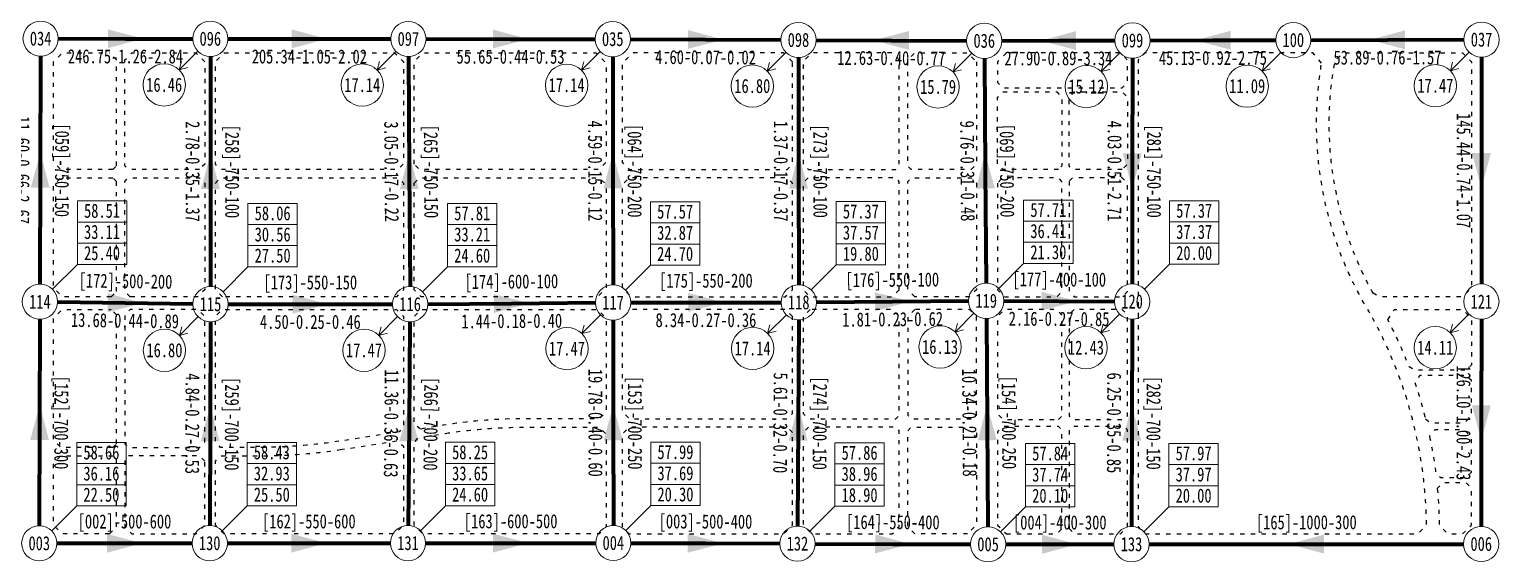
# Model space of a CAD drawing. Header units: millimetres. Extents: x 19715 to 35549, y 3563 to 14826.
# Drawn here: x 24403 to 28550, y 9686 to 11174 of the extents above; entities that cross this region are included whole.
import ezdxf
from ezdxf.enums import TextEntityAlignment as Align

# ---------------------------------------------------------------- set-up
doc = ezdxf.new("R2010")
doc.units = ezdxf.units.MM
doc.linetypes.add('ACAD_ISO03W100', pattern=[30, 12, -18])
doc.layers.get('0').update_dxf_attribs({"color": 9, "linetype": 'ACAD_ISO03W100'})
for name, color, linetype, lineweight in [('上管段标注', 93, 'Continuous', 13), ('下管段标注', 93, 'Continuous', 13), ('管段', 4, 'Continuous', 70), ('节点', 30, 'Continuous', 13), ('节点压力', 6, 'Continuous', 13), ('节点流量', 40, 'Continuous', 13)]:
    doc.layers.add(name, color=color, linetype=linetype, lineweight=lineweight)
doc.styles.add('管段仿宋', font='simfang.ttf', dxfattribs={"width": 0.75})
doc.styles.add('节点仿宋', font='simfang.ttf', dxfattribs={"width": 0.75})

msp = doc.modelspace()

# ---------------------------------------------------------------- linework, layer by layer
for p, q in [((24650.4, 11087.2), (24630.4, 11107.2)), ((24650.4, 10786.7), (24650.4, 11087.2)), ((24640.4, 10776.7), (24650.4, 10786.7)), ((24650.4, 10742.7), (24640.4, 10752.7)), ((24650.4, 10430.2), (24650.4, 10742.7)), ((24635.4, 10415.2), (24650.4, 10430.2)), ((24650.4, 10364.2), (24635.4, 10379.2)), ((24650.4, 9997.8), (24650.4, 10364.2)), ((24640.4, 9987.8), (24650.4, 9997.8)), ((24650.4, 9953.8), (24640.4, 9963.8)), ((24650.4, 9762.2), (24650.4, 9953.8)), ((24630.4, 9742.2), (24650.4, 9762.2))]:
    msp.add_line(p, q)
at = {"flags": 128}
for points in [[(24640.4, 10776.7), (24492.4, 10776.7), (24472.4, 10796.7), (24472.4, 11082.2), (24497.4, 11107.2), (24630.4, 11107.2)], [(28067.9, 11078), (28043.3, 11107.2), (27567.4, 11107.2), (27547.4, 11087.2), (27547.4, 10364.2)], [(24635.4, 10415.2), (24497.4, 10415.2), (24472.4, 10440.2), (24472.4, 10732.7), (24492.4, 10752.7), (24640.4, 10752.7)], [(24640.4, 9987.8), (24492.4, 9987.8), (24472.4, 10007.8), (24472.4, 10354.2), (24497.4, 10379.2), (24635.4, 10379.2)], [(27321.6, 10067.2), (27331.6, 10077.2), (27331.6, 10364.2), (27316.6, 10379.2), (27168.9, 10379.3), (27148.9, 10359.3), (27148.9, 10082.2), (27163.9, 10067.2), (27321.6, 10067.2)], [(24630.4, 9742.2), (24497.4, 9742.2), (24472.4, 9767.2), (24472.4, 9943.8), (24492.4, 9963.8), (24640.4, 9963.8)]]:
    msp.add_lwpolyline(points, dxfattribs=at)
for points in [[(24885.9, 10776.7), (24684.4, 10776.7), (24674.4, 10786.7), (24674.4, 11087.2), (24694.4, 11107.2), (24875.9, 11107.2), (24900.9, 11082.2), (24900.9, 10791.7)], [(24955.9, 11107.2), (25439.4, 11107.2), (25464.4, 11082.2), (25464.4, 10791.7), (25449.4, 10776.7), (24945.9, 10776.7), (24930.9, 10791.7), (24930.9, 11082.2)], [(25494.4, 10791.7), (25494.4, 11082.2), (25519.4, 11107.2), (26009.4, 11107.2), (26039.4, 11077.2), (26039.4, 10796.7), (26019.4, 10776.7), (25509.4, 10776.7)], [(26567.4, 11082.2), (26542.4, 11107.2), (26114.4, 11107.2), (26084.4, 11077.2), (26084.4, 10796.7), (26104.4, 10776.7), (26552.4, 10776.7), (26567.4, 10791.7)], [(26870.4, 11087.2), (26850.4, 11107.2), (26622.4, 11107.2), (26597.4, 11082.2), (26597.4, 10791.7), (26612.4, 10776.7), (26860.4, 10776.7), (26870.4, 10786.7)], [(27088.9, 11082.2), (27088.9, 10791.7), (27073.9, 10776.7), (26904.4, 10776.7), (26894.4, 10786.7), (26894.4, 11087.2), (26914.4, 11107.2), (27063.9, 11107.2)], [(27173.9, 11107.2), (27148.9, 11082.2), (27148.9, 11023.2), (27163.9, 11008.2), (27502.4, 11008.2), (27517.4, 11023.2), (27517.4, 11087.2), (27497.4, 11107.2)], [(27321.6, 10776.7), (27163.9, 10776.7), (27148.9, 10791.7), (27148.9, 10981.2), (27163.9, 10996.2), (27316.6, 10996.2), (27331.6, 10981.2), (27331.6, 10786.7)], [(27502.4, 10776.7), (27361.6, 10776.7), (27351.6, 10786.7), (27351.6, 10981.2), (27366.6, 10996.2), (27502.4, 10996.2), (27517.4, 10981.2), (27517.4, 10791.7)], [(24689.4, 10415.2), (24674.4, 10430.2), (24674.4, 10742.7), (24684.4, 10752.7), (24885.9, 10752.7), (24900.9, 10737.7), (24900.9, 10435.2), (24880.9, 10415.2)], [(24950.9, 10415.2), (24930.9, 10435.2), (24930.9, 10737.7), (24945.9, 10752.7), (25449.4, 10752.7), (25464.4, 10737.7), (25464.4, 10435.2), (25444.4, 10415.2)], [(25494.4, 10737.7), (25509.4, 10752.7), (26019.4, 10752.7), (26039.4, 10732.7), (26039.4, 10440.2), (26014.4, 10415.2), (25514.4, 10415.2), (25494.4, 10435.2)], [(26567.4, 10435.2), (26567.4, 10737.7), (26552.4, 10752.7), (26104.4, 10752.7), (26084.4, 10732.7), (26084.4, 10440.2), (26109.4, 10415.2), (26547.4, 10415.2)], [(26870.4, 10435.2), (26870.4, 10742.7), (26860.4, 10752.7), (26612.4, 10752.7), (26597.4, 10737.7), (26597.4, 10435.2), (26617.4, 10415.2), (26850.4, 10415.2)], [(26914.4, 10415.2), (26894.4, 10435.2), (26894.4, 10742.7), (26904.4, 10752.7), (27073.9, 10752.7), (27088.9, 10737.7), (27088.9, 10435.2), (27068.9, 10415.2)], [(27148.9, 10737.7), (27148.9, 10435.3), (27168.9, 10415.3), (27316.6, 10415.2), (27331.6, 10430.2), (27331.6, 10742.7), (27321.6, 10752.7), (27163.9, 10752.7)], [(27351.6, 10742.7), (27351.6, 10430.2), (27366.6, 10415.2), (27502.4, 10415.2), (27517.4, 10430.2), (27517.4, 10737.7), (27502.4, 10752.7), (27361.6, 10752.7)], [(24900.9, 10002.8), (24900.9, 10359.2), (24880.9, 10379.2), (24689.4, 10379.2), (24674.4, 10364.2), (24674.4, 9997.8), (24684.4, 9987.8), (24885.9, 9987.8)], [(26567.4, 10359.2), (26547.4, 10379.2), (26109.4, 10379.2), (26084.4, 10354.2), (26084.4, 10089.2), (26104.4, 10069.2), (26552.4, 10069.2), (26567.4, 10084.2)], [(26617.4, 10379.2), (26597.4, 10359.2), (26597.4, 10084.2), (26612.4, 10069.2), (26860.4, 10069.2), (26870.4, 10079.2), (26870.4, 10359.2), (26850.4, 10379.2)], [(26914.4, 10379.2), (26894.4, 10359.2), (26894.4, 10079.2), (26904.4, 10069.2), (27078.9, 10069.2), (27088.9, 10079.2), (27088.9, 10359.2), (27068.9, 10379.2)], [(27366.6, 10379.2), (27351.6, 10364.2), (27351.6, 10077.2), (27361.6, 10067.2), (27507.4, 10067.2), (27517.4, 10077.2), (27517.4, 10364.2), (27502.4, 10379.2)], [(26567.4, 10030.2), (26552.4, 10045.2), (26104.4, 10045.2), (26084.4, 10025.2), (26084.4, 9762.3), (26104.4, 9742.3), (26542.4, 9742.3), (26567.4, 9767.3)], [(26612.4, 10045.2), (26597.4, 10030.2), (26597.4, 9767.3), (26622.4, 9742.3), (26850.4, 9742.3), (26870.4, 9762.3), (26870.4, 10035.2), (26860.4, 10045.2)], [(27063.9, 9742.3), (26914.4, 9742.3), (26894.4, 9762.3), (26894.4, 10035.2), (26904.4, 10045.2), (27078.9, 10045.2), (27088.9, 10035.2), (27088.9, 9767.3)], [(27173.9, 9742.3), (27316.6, 9742.3), (27331.6, 9757.3), (27331.6, 10037.2), (27321.6, 10047.2), (27163.9, 10047.2), (27148.9, 10032.2), (27148.9, 9767.3)], [(27351.6, 9757.3), (27366.6, 9742.3), (27497.4, 9742.3), (27517.4, 9762.3), (27517.4, 10037.2), (27507.4, 10047.2), (27361.6, 10047.2), (27351.6, 10037.2)], [(24900.9, 9948.8), (24885.9, 9963.8), (24684.4, 9963.8), (24674.4, 9953.8), (24674.4, 9762.2), (24694.4, 9742.2), (24875.9, 9742.2), (24900.9, 9767.2)]]:
    msp.add_lwpolyline(points, close=True, dxfattribs=at)
for points in [[(28204.6, 10368.9, -0.180824), (28067.9, 11078)], [(28213.8, 10425.5, -0.077562), (28108.6, 10712.7, -0.095117), (28106, 11086.7), (28130.6, 11107.2), (28467.4, 11107.2), (28492.4, 11082.2), (28492.4, 10440.2), (28467.4, 10415.2), (28231.3, 10415.2), (28213.8, 10425.5)], [(25281.3, 10005.2, -0.038344), (25054, 9987.8), (24945.9, 9987.8), (24930.9, 10002.8), (24930.9, 10359.2), (24950.9, 10379.2), (25444.4, 10379.2), (25464.4, 10359.2), (25464.4, 10046.4), (25451.7, 10031.6), (25281.3, 10005.2)], [(25512.4, 10039.3), (25494.4, 10054.1), (25494.4, 10359.2), (25514.4, 10379.2), (26014.4, 10379.2), (26039.4, 10354.2), (26039.4, 10089.2), (26019.4, 10069.2), (25811.2, 10069.2, 0.049765), (25512.4, 10039.3)], [(27547.4, 10364.2), (27547.4, 9762.3), (27567.4, 9742.3), (28340.1, 9742.3), (28365.1, 9767.6, 0.125738), (28204.6, 10368.9)], [(28255.8, 10349.9), (28273.5, 10379.2), (28467.4, 10379.2), (28492.4, 10354.2), (28492.4, 10222.2), (28477.4, 10207.2), (28329.6, 10207.2), (28315.6, 10216.8, 0.028238), (28255.8, 10349.9)], [(28362.4, 10068.6), (28376.9, 10057.2), (28472.4, 10057.2), (28492.4, 10077.2), (28492.4, 10177.2), (28477.4, 10192.2), (28345.9, 10192.2), (28331.7, 10172.3, -0.020927), (28362.4, 10068.6)], [(25583.9, 10027.7, -0.038344), (25811.2, 10045.2), (26019.4, 10045.2), (26039.4, 10025.2), (26039.4, 9762.3), (26019.4, 9742.3), (25519.4, 9742.2), (25494.4, 9767.2), (25494.4, 10001), (25507.2, 10015.8), (25583.9, 10027.7)], [(28373.7, 10019.2, -0.020348), (28391.1, 9915.4), (28405.9, 9902.3), (28477.4, 9902.3), (28492.4, 9917.3), (28492.4, 10017.2), (28472.4, 10037.2), (28388.4, 10037.2), (28373.7, 10019.2)], [(25284.9, 9981.5), (25447.2, 10006.6), (25464.4, 9991.7), (25464.4, 9767.2), (25439.4, 9742.2), (24955.9, 9742.2), (24930.9, 9767.2), (24930.9, 9948.8), (24945.9, 9963.8), (25054, 9963.8, 0.038344), (25284.9, 9981.5)], [(28395.9, 9870.9, -0.020113), (28401.1, 9767), (28426.1, 9742.3), (28467.4, 9742.3), (28492.4, 9767.3), (28492.4, 9872.3), (28477.4, 9887.3), (28410.8, 9887.3), (28395.9, 9870.9)]]:
    msp.add_lwpolyline(points, format="xyb", dxfattribs=at)
at = {"layer": '管段'}
for points in [[(24485.5, 11147.6), (24676.1, 11147.4), (24866.7, 11147.2)], [(24966.7, 11147.2), (25197.5, 11147), (25428.3, 11146.8)], [(25528.3, 11146.7), (25768, 11146.5), (26007.8, 11146.3)], [(26107.8, 11146), (26321.1, 11145), (26534.4, 11144.1)], [(26634.4, 11143.6), (26847.8, 11142.6), (27061.2, 11141.7)], [(27161.2, 11141.6), (27321.3, 11141.9), (27481.5, 11142.3)], [(27581.5, 11142.6), (27759.5, 11143), (27937.6, 11143.4)], [(28037.6, 11143.6), (28254.4, 11144.2), (28471.3, 11144.7)], [(24435.4, 11097.6), (24434.5, 10774.4), (24433.7, 10451.2)], [(24916.8, 11097.2), (24917, 10770.7), (24917.3, 10444.1)], [(25478.6, 11096.7), (25480.8, 10770.4), (25482.9, 10444.1)], [(26057.8, 11096.2), (26058.2, 10772.6), (26058.6, 10448.9)], [(26584.4, 11093.8), (26584.8, 10771.6), (26585.3, 10449.3)], [(27111.5, 11091.4), (27114, 10772.5), (27116.4, 10453.6)], [(27531.4, 11092.4), (27531, 10772), (27530.5, 10451.5)], [(28521.2, 11094.8), (28521, 10773.1), (28520.9, 10451.5)], [(24483.5, 10400.4), (24675.5, 10397.7), (24867.4, 10394.9)], [(24967.4, 10394.1), (25200.3, 10394.1), (25433.2, 10394.1)], [(25533.2, 10394.5), (25770.9, 10396.5), (26008.7, 10398.5)], [(26108.7, 10398.9), (26322, 10399.1), (26535.3, 10399.3)], [(26635.3, 10399.7), (26851.1, 10401.5), (27066.8, 10403.2)], [(27166.8, 10403.4), (27323.6, 10402.6), (27480.4, 10401.7)], [(24433.4, 10351.2), (24432.6, 10058.4), (24431.8, 9765.6)], [(24917.2, 10344.1), (24916.2, 10055), (24915.2, 9765.9)], [(25482.8, 10344.1), (25480.2, 10055.1), (25477.7, 9766.2)], [(26058.7, 10348.9), (26059.1, 10057.7), (26059.5, 9766.5)], [(26585, 10349.3), (26583.5, 10057), (26581.9, 9764.7)], [(27117.2, 10353.6), (27119.5, 10058.2), (27121.7, 9762.8)], [(27530.3, 10351.5), (27529.6, 10057.3), (27528.8, 9763)], [(28520.8, 10351.5), (28520.6, 10057.6), (28520.4, 9763.7)], [(24481.7, 9715.6), (24673.4, 9715.7), (24865, 9715.8)], [(24965, 9715.9), (25196.1, 9716), (25427.3, 9716.1)], [(25527.3, 9716.2), (25768.4, 9716.3), (26009.5, 9716.5)], [(26109.5, 9716.3), (26320.6, 9715.6), (26531.6, 9714.8)], [(26631.6, 9714.5), (26851.9, 9713.7), (27072.1, 9713)], [(27172.1, 9712.8), (27325.4, 9712.9), (27478.7, 9713)], [(27578.7, 9713.1), (28024.6, 9713.4), (28470.4, 9713.6)]]:
    msp.add_lwpolyline(points, dxfattribs=at)
for points in [[(24726.1, 11147.4), (24626.1, 11120.7), (24626.2, 11174.3)], [(25247.5, 11146.9), (25147.5, 11120.2), (25147.5, 11173.8)], [(25818, 11146.4), (25718, 11119.7), (25718.1, 11173.3)], [(26371.1, 11144.8), (26270.9, 11118.5), (26271.2, 11172)], [(26797.8, 11142.9), (26897.9, 11169.2), (26897.6, 11115.6)], [(27271.3, 11141.8), (27371.2, 11168.9), (27371.4, 11115.3)], [(27709.5, 11142.9), (27809.5, 11169.9), (27809.6, 11116.3)], [(28204.4, 11144), (28304.4, 11171.1), (28304.5, 11117.5)], [(24434.7, 10824.4), (24461.2, 10724.3), (24407.6, 10724.5)], [(24917, 10820.7), (24943.9, 10720.7), (24890.3, 10720.6)], [(25480.4, 10820.4), (25507.9, 10720.6), (25454.3, 10720.3)], [(26058.2, 10822.6), (26085.1, 10722.6), (26031.5, 10722.5)], [(26584.8, 10821.6), (26611.7, 10721.6), (26558.1, 10721.5)], [(27113.6, 10822.5), (27141.2, 10722.7), (27087.6, 10722.3)], [(27530.9, 10722), (27504.2, 10822), (27557.8, 10821.9)], [(28521, 10723.1), (28494.3, 10823.2), (28547.9, 10823.1)], [(24725.5, 10396.9), (24625.1, 10371.6), (24625.9, 10425.2)], [(25250.3, 10394.1), (25150.3, 10367.3), (25150.3, 10420.9)], [(25820.9, 10396.9), (25721.2, 10369.3), (25720.7, 10422.9)], [(26372, 10399.1), (26272, 10372.3), (26272, 10425.9)], [(26901.1, 10401.9), (26801.3, 10374.3), (26800.9, 10427.9)], [(27373.6, 10402.3), (27273.5, 10376), (27273.8, 10429.6)], [(24432.8, 10108.4), (24459.3, 10008.3), (24405.7, 10008.5)], [(24916.4, 10105), (24942.8, 10004.9), (24889.2, 10005.1)], [(25480.7, 10105.1), (25506.6, 10004.9), (25453, 10005.4)], [(26059, 10107.7), (26086, 10007.7), (26032.4, 10007.6)], [(26583.7, 10107), (26610, 10006.8), (26556.4, 10007.1)], [(27119.1, 10108.2), (27146.6, 10008.4), (27093.1, 10008)], [(27529.7, 10107.3), (27556.2, 10007.2), (27502.7, 10007.3)], [(28520.6, 10007.6), (28493.9, 10107.6), (28547.4, 10107.6)], [(24723.4, 9715.7), (24623.4, 9688.9), (24623.4, 9742.5)], [(25246.1, 9716), (25146.2, 9689.2), (25146.1, 9742.8)], [(25818.4, 9716.4), (25718.4, 9689.5), (25718.4, 9743.1)], [(26370.6, 9715.4), (26270.5, 9689), (26270.7, 9742.5)], [(26901.9, 9713.5), (26801.8, 9687.1), (26802, 9740.7)], [(27375.4, 9712.9), (27275.4, 9686.1), (27275.4, 9739.7)], [(27974.6, 9713.3), (28074.5, 9740.2), (28074.6, 9686.6)]]:
    msp.add_solid(points, dxfattribs=at)
at = {"layer": '节点'}
for centre in [(24435.5, 11147.6), (24916.7, 11147.2), (25478.3, 11146.7), (26057.8, 11146.2), (26584.4, 11143.8), (27111.2, 11141.4), (27531.5, 11142.4), (27987.6, 11143.5), (28521.3, 11144.8), (24433.5, 10401.2), (27116.8, 10403.6), (27530.4, 10401.5), (28520.8, 10401.5), (24917.4, 10394.1), (25483.2, 10394.1), (26058.7, 10398.9), (26585.3, 10399.3), (24431.7, 9715.6), (24915, 9715.9), (25477.3, 9716.2), (26059.5, 9716.5), (26581.6, 9714.7), (27122.1, 9712.8), (27528.7, 9713), (28520.4, 9713.7)]:
    msp.add_circle(centre, 50, dxfattribs=at)
at = {"layer": '节点压力'}
for p, q in [((24539.6, 10687.2), (24679.6, 10687.2)), ((24539.6, 10507.2), (24539.6, 10687.2)), ((24679.6, 10507.2), (24679.6, 10687.2)), ((25023.4, 10680.2), (25163.4, 10680.2)), ((25023.4, 10500.2), (25023.4, 10680.2)), ((25163.4, 10500.2), (25163.4, 10680.2)), ((25589.3, 10680.2), (25729.3, 10680.2)), ((25589.3, 10500.2), (25589.3, 10680.2)), ((25729.3, 10500.2), (25729.3, 10680.2)), ((26164.7, 10684.9), (26304.7, 10684.9)), ((26164.7, 10504.9), (26164.7, 10684.9)), ((26304.7, 10504.9), (26304.7, 10684.9)), ((26691.4, 10685.4), (26831.4, 10685.4)), ((26691.4, 10505.4), (26691.4, 10685.4)), ((26831.4, 10505.4), (26831.4, 10685.4)), ((27222.9, 10689.7), (27362.9, 10689.7)), ((27222.9, 10509.7), (27222.9, 10689.7)), ((27362.9, 10509.7), (27362.9, 10689.7)), ((27636.5, 10687.5), (27776.5, 10687.5)), ((27636.5, 10507.5), (27636.5, 10687.5)), ((27776.5, 10507.5), (27776.5, 10687.5)), ((24539.6, 10627.2), (24679.6, 10627.2)), ((25023.4, 10620.2), (25163.4, 10620.2)), ((25589.3, 10620.2), (25729.3, 10620.2)), ((26164.7, 10624.9), (26304.7, 10624.9)), ((26691.4, 10625.4), (26831.4, 10625.4)), ((27222.9, 10629.7), (27362.9, 10629.7)), ((27636.5, 10627.5), (27776.5, 10627.5)), ((24539.6, 10567.2), (24679.6, 10567.2)), ((25023.4, 10560.2), (25163.4, 10560.2)), ((25589.3, 10560.2), (25729.3, 10560.2)), ((26164.7, 10564.9), (26304.7, 10564.9)), ((26691.4, 10565.4), (26831.4, 10565.4)), ((27222.9, 10569.7), (27362.9, 10569.7)), ((27636.5, 10567.5), (27776.5, 10567.5)), ((24468.9, 10436.5), (24539.6, 10507.2)), ((24539.6, 10507.2), (24679.6, 10507.2)), ((24952.7, 10429.5), (25023.4, 10500.2)), ((25023.4, 10500.2), (25163.4, 10500.2)), ((25518.6, 10429.5), (25589.3, 10500.2)), ((25589.3, 10500.2), (25729.3, 10500.2)), ((26094, 10434.2), (26164.7, 10504.9)), ((26164.7, 10504.9), (26304.7, 10504.9)), ((26620.7, 10434.7), (26691.4, 10505.4)), ((26691.4, 10505.4), (26831.4, 10505.4)), ((27152.2, 10439), (27222.9, 10509.7)), ((27222.9, 10509.7), (27362.9, 10509.7)), ((27565.8, 10436.8), (27636.5, 10507.5)), ((27636.5, 10507.5), (27776.5, 10507.5)), ((24537.8, 10001.7), (24677.8, 10001.7)), ((24537.8, 9821.7), (24537.8, 10001.7)), ((24677.8, 9821.7), (24677.8, 10001.7)), ((25021.1, 10001.9), (25161.1, 10001.9)), ((25021.1, 9821.9), (25021.1, 10001.9)), ((25161.1, 9821.9), (25161.1, 10001.9)), ((25583.3, 10002.2), (25723.3, 10002.2)), ((25583.3, 9822.2), (25583.3, 10002.2)), ((25723.3, 9822.2), (25723.3, 10002.2)), ((26165.6, 10002.6), (26305.6, 10002.6)), ((26165.6, 9822.6), (26165.6, 10002.6)), ((26305.6, 9822.6), (26305.6, 10002.6)), ((26687.7, 10000.7), (26827.7, 10000.7)), ((26687.7, 9820.7), (26687.7, 10000.7)), ((26827.7, 9820.7), (26827.7, 10000.7)), ((27228.2, 9998.8), (27368.2, 9998.8)), ((27228.2, 9818.8), (27228.2, 9998.8)), ((27368.2, 9818.8), (27368.2, 9998.8)), ((27634.8, 9999.1), (27774.8, 9999.1)), ((27634.8, 9819.1), (27634.8, 9999.1)), ((27774.8, 9819.1), (27774.8, 9999.1)), ((24537.8, 9941.7), (24677.8, 9941.7)), ((25021.1, 9941.9), (25161.1, 9941.9)), ((25583.3, 9942.2), (25723.3, 9942.2)), ((26165.6, 9942.6), (26305.6, 9942.6)), ((26687.7, 9940.7), (26827.7, 9940.7)), ((27228.2, 9938.8), (27368.2, 9938.8)), ((27634.8, 9939.1), (27774.8, 9939.1)), ((24537.8, 9881.7), (24677.8, 9881.7)), ((25021.1, 9881.9), (25161.1, 9881.9)), ((25583.3, 9882.2), (25723.3, 9882.2)), ((26165.6, 9882.6), (26305.6, 9882.6)), ((26687.7, 9880.7), (26827.7, 9880.7)), ((27228.2, 9878.8), (27368.2, 9878.8)), ((27634.8, 9879.1), (27774.8, 9879.1)), ((24467.1, 9750.9), (24537.8, 9821.7)), ((24537.8, 9821.7), (24677.8, 9821.7)), ((24950.4, 9751.2), (25021.1, 9821.9)), ((25021.1, 9821.9), (25161.1, 9821.9)), ((25512.6, 9751.5), (25583.3, 9822.2)), ((25583.3, 9822.2), (25723.3, 9822.2)), ((26094.9, 9751.8), (26165.6, 9822.6)), ((26165.6, 9822.6), (26305.6, 9822.6)), ((26617, 9750), (26687.7, 9820.7)), ((26687.7, 9820.7), (26827.7, 9820.7)), ((27157.5, 9748.1), (27228.2, 9818.8)), ((27228.2, 9818.8), (27368.2, 9818.8)), ((27564.1, 9748.4), (27634.8, 9819.1)), ((27634.8, 9819.1), (27774.8, 9819.1))]:
    msp.add_line(p, q, dxfattribs=at)
at = {"layer": '节点流量'}
for p, q in [((24828.3, 11058.8), (24881.4, 11111.8)), ((24828.3, 11058.8), (24834.8, 11083)), ((25389.9, 11058.3), (25443, 11111.4)), ((25389.9, 11058.3), (25396.4, 11082.5)), ((25969.4, 11057.8), (26022.4, 11110.9)), ((25969.4, 11057.8), (25975.8, 11082)), ((26496, 11055.4), (26549, 11108.5)), ((26496, 11055.4), (26502.4, 11079.6)), ((27022.8, 11053.1), (27075.8, 11106.1)), ((27022.8, 11053.1), (27029.2, 11077.2)), ((27443.1, 11054.1), (27496.1, 11107.1)), ((27443.1, 11054.1), (27449.6, 11078.2)), ((27899.2, 11055.1), (27952.2, 11108.2)), ((27899.2, 11055.1), (27905.7, 11079.3)), ((28432.9, 11056.4), (28485.9, 11109.4)), ((28432.9, 11056.4), (28439.3, 11080.6)), ((24828.3, 11058.8), (24852.5, 11065.3)), ((25389.9, 11058.3), (25414.1, 11064.8)), ((25969.4, 11057.8), (25993.5, 11064.3)), ((26496, 11055.4), (26520.1, 11061.9)), ((27022.8, 11053.1), (27046.9, 11059.5)), ((27443.1, 11054.1), (27467.2, 11060.5)), ((27899.2, 11055.1), (27923.3, 11061.6)), ((28432.9, 11056.4), (28457, 11062.9)), ((27028.4, 10315.2), (27081.5, 10368.3)), ((24829, 10305.7), (24882, 10358.8)), ((24829, 10305.7), (24835.5, 10329.9)), ((25394.8, 10305.7), (25447.8, 10358.8)), ((25394.8, 10305.7), (25401.3, 10329.9)), ((25970.3, 10310.5), (26023.3, 10363.5)), ((25970.3, 10310.5), (25976.8, 10334.6)), ((26496.9, 10310.9), (26550, 10364)), ((26496.9, 10310.9), (26503.4, 10335.1)), ((27028.4, 10315.2), (27034.9, 10339.4)), ((27442, 10313.1), (27495.1, 10366.1)), ((27442, 10313.1), (27448.5, 10337.2)), ((28432.4, 10313.1), (28485.5, 10366.1)), ((28432.4, 10313.1), (28438.9, 10337.2)), ((24829, 10305.7), (24853.1, 10312.2)), ((25394.8, 10305.7), (25419, 10312.2)), ((25970.3, 10310.5), (25994.4, 10317)), ((26496.9, 10310.9), (26521.1, 10317.4)), ((27028.4, 10315.2), (27052.6, 10321.7)), ((27442, 10313.1), (27466.2, 10319.6)), ((28432.4, 10313.1), (28456.6, 10319.6))]:
    msp.add_line(p, q, dxfattribs=at)
for centre in [(24785.9, 11016.4), (25347.5, 11015.9), (25927, 11015.4), (26453.5, 11013), (27856.8, 11012.7), (28390.4, 11014), (26980.3, 11010.6), (27400.7, 11011.6), (25927.9, 10268.1), (26454.5, 10268.5), (26986, 10272.8), (27399.6, 10270.7), (28390, 10270.7), (24786.6, 10263.3), (25352.4, 10263.3)]:
    msp.add_circle(centre, 60, dxfattribs=at)

# ---------------------------------------------------------------- texts
at = {"layer": '上管段标注', "style": '管段仿宋', "width": 0.75}
for s, rotation, p in [('[059]-750-150', 269.8467, (24464.5, 10774.3)), ('[258]-750-100', 270.05, (24947, 10770.7)), ('[265]-750-150', 270.3725, (25510.8, 10770.6)), ('[064]-750-200', 270.07, (26088.2, 10772.6)), ('[273]-750-100', 270.0738, (26614.8, 10771.6)), ('[069]-750-200', 270.4401, (27144, 10772.8)), ('[281]-750-100', 269.9196, (27561, 10771.9)), ('[172]-500-200', 359.1658, (24675.9, 10427.7)), ('[174]-600-100', 0.4727, (25770.7, 10426.5)), ('[175]-550-200', 0.0474, (26322, 10429.1)), ('[176]-550-100', 0.4658, (26850.8, 10431.5)), ('[177]-400-100', 359.701, (27323.8, 10432.6)), ('[152]-700-300', 269.8467, (24462.6, 10058.3)), ('[259]-700-150', 269.802, (24946.2, 10054.9)), ('[266]-700-200', 269.4974, (25510.2, 10054.9)), ('[153]-700-250', 270.07, (26089.1, 10057.7)), ('[274]-700-150', 269.6906, (26613.5, 10056.8)), ('[154]-700-250', 270.4401, (27149.5, 10058.4)), ('[282]-700-150', 269.8566, (27559.6, 10057.2)), ('[002]-500-600', 0.0317, (24673.4, 9745.7)), ('[162]-550-600', 0.0317, (25196.1, 9746)), ('[163]-600-500', 0.0317, (25768.4, 9746.3)), ('[003]-500-400', 359.8, (26320.7, 9745.6)), ('[164]-550-400', 359.8, (26852, 9743.7)), ('[004]-400-300', 0.0369, (27325.4, 9742.9)), ('[165]-1000-300', 0.0369, (28024.5, 9743.4))]:
    msp.add_text(s, height=40, rotation=rotation, dxfattribs=at).set_placement(p, align=Align.BOTTOM_CENTER)
msp.add_text('[173]-550-150', height=40, dxfattribs=at).set_placement((25200.3, 10424.1), align=Align.BOTTOM_CENTER)
at = {"layer": '下管段标注', "style": '管段仿宋', "width": 0.75}
for s, rotation, p in [('246.75-1.26-2.84', 359.9507, (24676.1, 11117.4)), ('205.34-1.05-2.02', 359.9507, (25197.5, 11117)), ('55.65-0.44-0.53', 359.9507, (25768, 11116.5)), ('4.60-0.07-0.02', 359.7399, (26320.9, 11115)), ('12.63-0.40-0.77', 359.7399, (26847.6, 11112.6)), ('27.90-0.89-3.34', 0.1361, (27321.4, 11111.9)), ('45.13-0.92-2.75', 0.1361, (27759.6, 11113)), ('53.89-0.76-1.57', 0.1361, (28254.5, 11114.2)), ('11.60-0.66-2.67', 269.8467, (24404.5, 10774.5)), ('2.78-0.35-1.37', 270.05, (24887, 10770.6)), ('3.05-0.17-0.22', 270.3725, (25450.8, 10770.2)), ('4.59-0.15-0.12', 270.07, (26028.2, 10772.5)), ('1.37-0.17-0.37', 270.0738, (26554.8, 10771.5)), ('9.76-0.31-0.48', 270.4401, (27084, 10772.3)), ('4.03-0.51-2.71', 269.9196, (27501, 10772)), ('145.44-0.74-1.07', 269.9658, (28491, 10773.2)), ('13.68-0.44-0.89', 359.1658, (24675, 10367.7)), ('8.34-0.27-0.36', 0.0474, (26322, 10369.1)), ('1.81-0.23-0.62', 0.4658, (26851.3, 10371.5)), ('2.16-0.27-0.85', 359.701, (27323.5, 10372.6)), ('1.44-0.18-0.40', 0.4727, (25771.2, 10366.5)), ('11.36-0.36-0.63', 269.4974, (25450.2, 10055.4)), ('19.78-0.40-0.60', 270.07, (26029.1, 10057.6)), ('10.34-0.21-0.18', 270.4401, (27089.5, 10058)), ('126.10-1.00-2.43', 269.9658, (28490.6, 10057.6)), ('4.84-0.27-0.53', 269.802, (24886.2, 10055.1)), ('5.61-0.32-0.70', 269.6906, (26553.5, 10057.2)), ('6.25-0.35-0.85', 269.8566, (27499.6, 10057.3))]:
    msp.add_text(s, height=40, rotation=rotation, dxfattribs=at).set_placement(p, align=Align.TOP_CENTER)
msp.add_text('4.50-0.25-0.46', height=40, dxfattribs=at).set_placement((25200.3, 10364.1), align=Align.TOP_CENTER)
at = {"layer": '节点', "style": '节点仿宋', "width": 0.75}
for s, p in [('034', (24435.5, 11147.6)), ('096', (24916.7, 11147.2)), ('097', (25478.3, 11146.7)), ('035', (26057.8, 11146.2)), ('098', (26584.4, 11143.8)), ('036', (27111.2, 11141.4)), ('099', (27531.5, 11142.4)), ('100', (27987.6, 11143.5)), ('037', (28521.3, 11144.8)), ('114', (24433.5, 10401.2)), ('115', (24917.4, 10394.1)), ('116', (25483.2, 10394.1)), ('117', (26058.7, 10398.9)), ('118', (26585.3, 10399.3)), ('119', (27116.8, 10403.6)), ('120', (27530.4, 10401.5)), ('121', (28520.8, 10401.5)), ('003', (24431.7, 9715.6)), ('130', (24915, 9715.9)), ('131', (25477.3, 9716.2)), ('004', (26059.5, 9716.5)), ('132', (26581.6, 9714.7)), ('005', (27122.1, 9712.8)), ('133', (27528.7, 9713)), ('006', (28520.4, 9713.7))]:
    msp.add_text(s, height=40, dxfattribs=at).set_placement(p, align=Align.MIDDLE)
at = {"layer": '节点压力', "style": '节点仿宋', "width": 0.75}
for s, p in [('58.51', (24609.6, 10627.2)), ('58.06', (25093.4, 10620.2)), ('57.81', (25659.3, 10620.2)), ('57.57', (26234.7, 10624.9)), ('57.37', (26761.4, 10625.4)), ('57.71', (27292.9, 10629.7)), ('57.37', (27706.5, 10627.5)), ('33.11', (24609.6, 10567.2)), ('32.87', (26234.7, 10564.9)), ('37.57', (26761.4, 10565.4)), ('36.41', (27292.9, 10569.7)), ('37.37', (27706.5, 10567.5)), ('30.56', (25093.4, 10560.2)), ('33.21', (25659.3, 10560.2)), ('25.40', (24609.6, 10507.2)), ('27.50', (25093.4, 10500.2)), ('24.60', (25659.3, 10500.2)), ('24.70', (26234.7, 10504.9)), ('19.80', (26761.4, 10505.4)), ('21.30', (27292.9, 10509.7)), ('20.00', (27706.5, 10507.5)), ('58.66', (24607.8, 9941.7)), ('58.43', (25091.1, 9941.9)), ('58.25', (25653.3, 9942.2)), ('57.99', (26235.6, 9942.6)), ('57.86', (26757.7, 9940.7)), ('57.84', (27298.2, 9938.8)), ('57.97', (27704.8, 9939.1)), ('36.16', (24607.8, 9881.7)), ('32.93', (25091.1, 9881.9)), ('33.65', (25653.3, 9882.2)), ('37.69', (26235.6, 9882.6)), ('38.96', (26757.7, 9880.7)), ('37.74', (27298.2, 9878.8)), ('37.97', (27704.8, 9879.1)), ('22.50', (24607.8, 9821.7)), ('25.50', (25091.1, 9821.9)), ('24.60', (25653.3, 9822.2)), ('20.30', (26235.6, 9822.6)), ('18.90', (26757.7, 9820.7)), ('20.10', (27298.2, 9818.8)), ('20.00', (27704.8, 9819.1))]:
    msp.add_text(s, height=40, dxfattribs=at).set_placement(p, align=Align.BOTTOM_CENTER)
at = {"layer": '节点流量', "style": '节点仿宋', "width": 0.75}
for s, p in [('16.46', (24785.9, 11016.4)), ('17.14', (25347.5, 11015.9)), ('17.14', (25927, 11015.4)), ('16.80', (26453.5, 11013)), ('15.12', (27400.7, 11011.6)), ('11.09', (27856.8, 11012.7)), ('17.47', (28390.4, 11014)), ('15.79', (26980.3, 11010.6)), ('17.47', (25927.9, 10268.1)), ('17.14', (26454.5, 10268.5)), ('16.13', (26986, 10272.8)), ('12.43', (27399.6, 10270.7)), ('14.11', (28390, 10270.7)), ('16.80', (24786.6, 10263.3)), ('17.47', (25352.4, 10263.3))]:
    msp.add_text(s, height=40, dxfattribs=at).set_placement(p, align=Align.MIDDLE)

doc.saveas('drawing.dxf')
